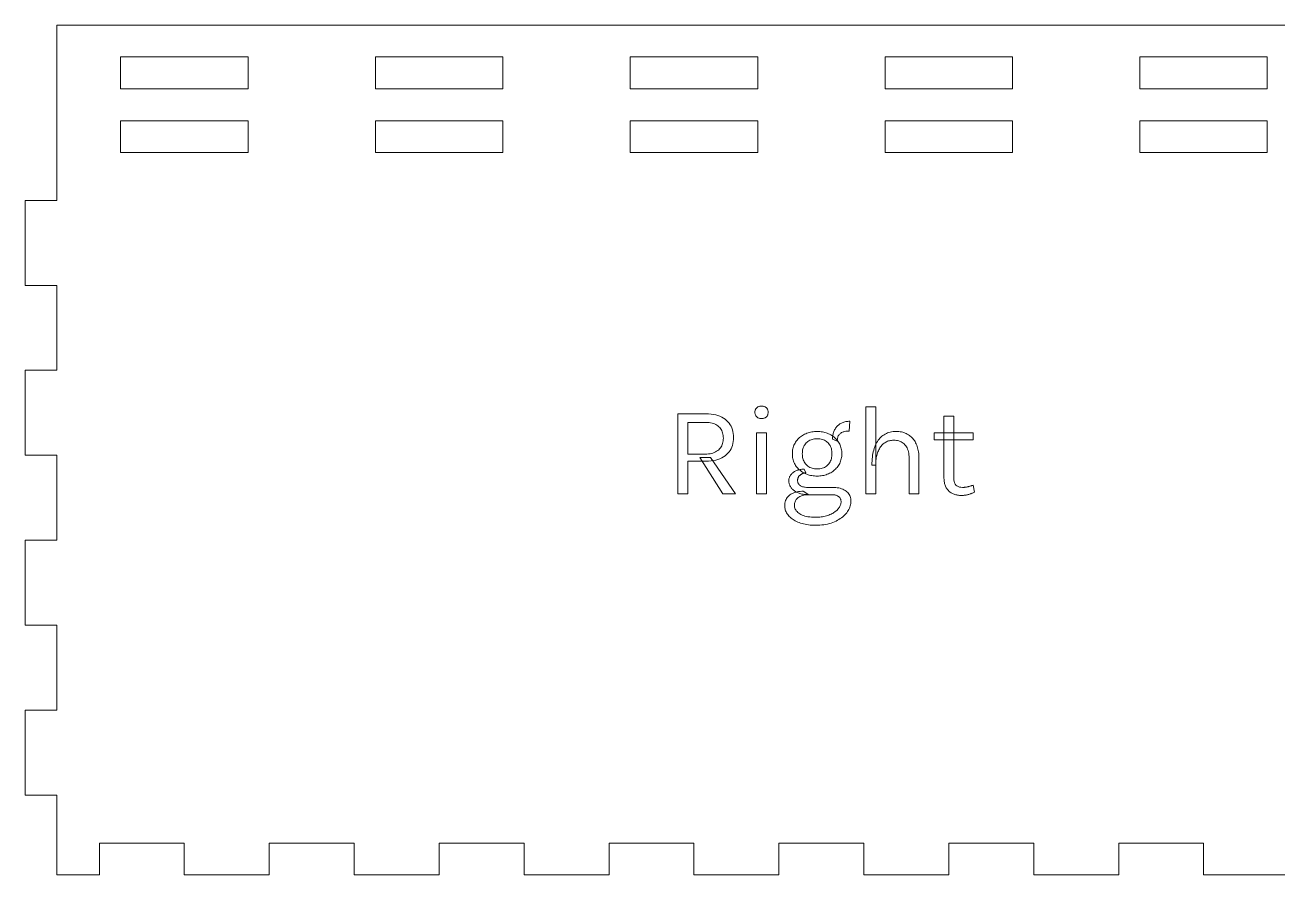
# Model space of a CAD drawing. Extents: x 0 to 393, y 0 to 389.
# Drawn here: x 0 to 118, y 261 to 341 of the extents above; entities that cross this region are included whole.
import ezdxf

# ---------------------------------------------------------------- set-up
doc = ezdxf.new("R2010")
doc.units = 0
doc.layers.get('0').update_dxf_attribs({"lineweight": 0})

msp = doc.modelspace()

# ---------------------------------------------------------------- linework, layer by layer
for p, q in [((147, 341), (3, 341)), ((3, 341), (3, 329)), ((9, 335), (9, 338)), ((9, 338), (21, 338)), ((21, 338), (21, 335)), ((33, 335), (33, 338)), ((33, 338), (45, 338)), ((45, 338), (45, 335)), ((57, 335), (57, 338)), ((57, 338), (69, 338)), ((69, 338), (69, 335)), ((81, 335), (81, 338)), ((81, 338), (93, 338)), ((93, 338), (93, 335)), ((105, 335), (105, 338)), ((105, 338), (117, 338)), ((117, 338), (117, 335)), ((21, 335), (9, 335)), ((45, 335), (33, 335)), ((69, 335), (57, 335)), ((93, 335), (81, 335)), ((117, 335), (105, 335)), ((9, 329), (9, 332)), ((9, 332), (21, 332)), ((21, 332), (21, 329)), ((33, 329), (33, 332)), ((33, 332), (45, 332)), ((45, 332), (45, 329)), ((57, 329), (57, 332)), ((57, 332), (69, 332)), ((69, 332), (69, 329)), ((81, 329), (81, 332)), ((81, 332), (93, 332)), ((93, 332), (93, 329)), ((105, 329), (105, 332)), ((105, 332), (117, 332)), ((117, 332), (117, 329)), ((3, 329), (3, 324.5)), ((21, 329), (9, 329)), ((45, 329), (33, 329)), ((69, 329), (57, 329)), ((93, 329), (81, 329)), ((117, 329), (105, 329)), ((3, 324.5), (0, 324.5)), ((0, 324.5), (0, 316.5)), ((0, 316.5), (3, 316.5)), ((3, 316.5), (3, 308.5)), ((3, 308.5), (0, 308.5)), ((0, 308.5), (0, 300.5)), ((68.739, 304.558), (68.741, 304.61)), ((68.741, 304.505), (68.739, 304.558)), ((68.739, 304.558), (68.739, 304.558)), ((68.741, 304.61), (68.746, 304.659)), ((68.746, 304.454), (68.741, 304.505)), ((68.746, 304.659), (68.754, 304.707)), ((68.754, 304.405), (68.746, 304.454)), ((68.754, 304.707), (68.766, 304.752)), ((68.766, 304.752), (68.781, 304.795)), ((68.781, 304.795), (68.799, 304.836)), ((68.799, 304.836), (68.821, 304.875)), ((68.821, 304.875), (68.847, 304.911)), ((68.847, 304.911), (68.875, 304.946)), ((68.875, 304.946), (68.907, 304.978)), ((68.907, 304.978), (68.942, 305.008)), ((68.942, 305.008), (68.979, 305.034)), ((68.979, 305.034), (69.019, 305.058)), ((69.019, 305.058), (69.061, 305.078)), ((69.061, 305.078), (69.105, 305.095)), ((69.105, 305.095), (69.152, 305.109)), ((69.152, 305.109), (69.201, 305.12)), ((69.201, 305.12), (69.253, 305.128)), ((69.253, 305.128), (69.307, 305.132)), ((69.307, 305.132), (69.363, 305.134)), ((69.363, 305.134), (69.363, 305.134)), ((69.363, 305.134), (69.419, 305.132)), ((69.419, 305.132), (69.473, 305.128)), ((69.473, 305.128), (69.525, 305.12)), ((69.525, 305.12), (69.574, 305.109)), ((69.574, 305.109), (69.621, 305.095)), ((69.621, 305.095), (69.665, 305.078)), ((69.665, 305.078), (69.707, 305.058)), ((69.707, 305.058), (69.747, 305.034)), ((69.747, 305.034), (69.784, 305.008)), ((69.784, 305.008), (69.819, 304.978)), ((69.819, 304.978), (69.851, 304.946)), ((69.851, 304.946), (69.879, 304.911)), ((69.879, 304.911), (69.905, 304.875)), ((69.905, 304.875), (69.927, 304.836)), ((69.927, 304.836), (69.945, 304.795)), ((69.945, 304.795), (69.96, 304.752)), ((69.96, 304.752), (69.972, 304.707)), ((69.972, 304.707), (69.98, 304.659)), ((69.98, 304.454), (69.972, 304.405)), ((69.98, 304.659), (69.985, 304.61)), ((69.985, 304.505), (69.98, 304.454)), ((69.985, 304.61), (69.987, 304.558)), ((69.987, 304.558), (69.985, 304.505)), ((69.987, 304.558), (69.987, 304.558)), ((79.185, 296.866), (79.185, 305.05)), ((79.185, 305.05), (80.121, 305.05)), ((80.121, 305.05), (80.121, 296.866)), ((61.485, 296.866), (61.485, 304.402)), ((61.485, 304.402), (64.113, 304.402)), ((62.421, 303.598), (62.421, 300.61)), ((64.113, 303.598), (62.421, 303.598)), ((62.421, 303.598), (62.421, 303.598)), ((64.113, 304.402), (64.365, 304.396)), ((64.271, 303.594), (64.113, 303.598)), ((64.113, 303.598), (64.113, 303.598)), ((64.422, 303.582), (64.271, 303.594)), ((64.365, 304.396), (64.604, 304.377)), ((64.564, 303.562), (64.422, 303.582)), ((64.699, 303.534), (64.564, 303.562)), ((64.604, 304.377), (64.831, 304.347)), ((64.826, 303.498), (64.699, 303.534)), ((64.946, 303.453), (64.826, 303.498)), ((64.831, 304.347), (65.045, 304.304)), ((65.057, 303.401), (64.946, 303.453)), ((65.045, 304.304), (65.246, 304.248)), ((65.161, 303.341), (65.057, 303.401)), ((65.258, 303.272), (65.161, 303.341)), ((65.246, 304.248), (65.435, 304.181)), ((65.346, 303.196), (65.258, 303.272)), ((65.435, 304.181), (65.612, 304.101)), ((65.612, 304.101), (65.776, 304.008)), ((65.776, 304.008), (65.927, 303.904)), ((65.927, 303.904), (66.066, 303.787)), ((66.066, 303.787), (66.192, 303.66)), ((66.192, 303.66), (66.305, 303.526)), ((66.305, 303.526), (66.404, 303.383)), ((66.404, 303.383), (66.49, 303.233)), ((68.766, 304.359), (68.754, 304.405)), ((68.781, 304.314), (68.766, 304.359)), ((68.799, 304.272), (68.781, 304.314)), ((68.821, 304.231), (68.799, 304.272)), ((68.847, 304.193), (68.821, 304.231)), ((68.875, 304.157), (68.847, 304.193)), ((68.907, 304.123), (68.875, 304.157)), ((68.942, 304.092), (68.907, 304.123)), ((68.979, 304.064), (68.942, 304.092)), ((69.019, 304.039), (68.979, 304.064)), ((69.061, 304.017), (69.019, 304.039)), ((69.105, 303.999), (69.061, 304.017)), ((69.152, 303.984), (69.105, 303.999)), ((69.201, 303.973), (69.152, 303.984)), ((69.253, 303.965), (69.201, 303.973)), ((69.307, 303.96), (69.253, 303.965)), ((69.363, 303.958), (69.307, 303.96)), ((69.419, 303.96), (69.363, 303.958)), ((69.363, 303.958), (69.363, 303.958)), ((69.363, 303.958), (69.363, 303.958)), ((69.473, 303.965), (69.419, 303.96)), ((69.525, 303.973), (69.473, 303.965)), ((69.574, 303.984), (69.525, 303.973)), ((69.621, 303.999), (69.574, 303.984)), ((69.665, 304.017), (69.621, 303.999)), ((69.707, 304.039), (69.665, 304.017)), ((69.747, 304.064), (69.707, 304.039)), ((69.784, 304.092), (69.747, 304.064)), ((69.819, 304.123), (69.784, 304.092)), ((69.851, 304.157), (69.819, 304.123)), ((69.879, 304.193), (69.851, 304.157)), ((69.905, 304.231), (69.879, 304.193)), ((69.927, 304.272), (69.905, 304.231)), ((69.945, 304.314), (69.927, 304.272)), ((69.96, 304.359), (69.945, 304.314)), ((69.972, 304.405), (69.96, 304.359)), ((76.485, 303.238), (76.543, 303.296)), ((76.543, 303.296), (76.605, 303.35)), ((76.605, 303.35), (76.669, 303.401)), ((76.669, 303.401), (76.737, 303.449)), ((76.737, 303.449), (76.809, 303.493)), ((76.809, 303.493), (76.884, 303.533)), ((76.884, 303.533), (76.961, 303.57)), ((76.961, 303.57), (77.041, 303.602)), ((77.041, 303.602), (77.124, 303.629)), ((77.124, 303.629), (77.21, 303.653)), ((77.21, 303.653), (77.298, 303.672)), ((77.298, 303.672), (77.389, 303.687)), ((77.389, 303.687), (77.483, 303.697)), ((77.483, 303.697), (77.58, 303.704)), ((77.58, 303.704), (77.679, 303.706)), ((77.679, 303.706), (77.607, 302.782)), ((77.679, 303.706), (77.679, 303.706)), ((86.547, 298.342), (86.547, 304.198)), ((86.547, 304.198), (87.471, 304.198)), ((87.471, 304.198), (87.471, 298.366)), ((65.426, 303.113), (65.346, 303.196)), ((65.498, 303.024), (65.426, 303.113)), ((65.562, 302.929), (65.498, 303.024)), ((65.617, 302.829), (65.562, 302.929)), ((65.663, 302.724), (65.617, 302.829)), ((65.701, 302.612), (65.663, 302.724)), ((65.731, 302.495), (65.701, 302.612)), ((65.752, 302.372), (65.731, 302.495)), ((65.765, 302.244), (65.752, 302.372)), ((65.769, 302.11), (65.765, 302.244)), ((65.765, 301.979), (65.769, 302.11)), ((65.769, 302.11), (65.769, 302.11)), ((66.49, 303.233), (66.563, 303.075)), ((66.563, 303.075), (66.623, 302.91)), ((66.623, 302.91), (66.669, 302.736)), ((66.669, 302.736), (66.702, 302.555)), ((66.702, 302.555), (66.722, 302.367)), ((66.722, 302.367), (66.729, 302.17)), ((66.729, 302.17), (66.722, 301.976)), ((66.729, 302.17), (66.729, 302.17)), ((68.895, 296.866), (68.895, 302.614)), ((68.895, 302.614), (69.831, 302.614)), ((69.831, 302.614), (69.831, 296.866)), ((72.781, 302.015), (72.859, 302.095)), ((72.859, 302.095), (72.941, 302.171)), ((72.941, 302.171), (73.027, 302.242)), ((73.027, 302.242), (73.117, 302.309)), ((73.117, 302.309), (73.212, 302.372)), ((73.212, 302.372), (73.312, 302.431)), ((73.312, 302.431), (73.416, 302.485)), ((73.416, 302.485), (73.523, 302.535)), ((73.523, 302.535), (73.634, 302.579)), ((73.634, 302.579), (73.746, 302.618)), ((73.746, 302.618), (73.861, 302.652)), ((73.861, 302.652), (73.979, 302.681)), ((73.979, 302.681), (74.1, 302.704)), ((74.1, 302.704), (74.223, 302.723)), ((74.223, 302.723), (74.348, 302.736)), ((74.348, 302.736), (74.476, 302.743)), ((74.476, 302.743), (74.607, 302.746)), ((74.607, 302.746), (74.607, 302.746)), ((74.607, 302.746), (74.734, 302.743)), ((74.734, 302.743), (74.859, 302.736)), ((74.859, 302.736), (74.982, 302.723)), ((74.982, 302.723), (75.102, 302.704)), ((75.102, 302.704), (75.22, 302.681)), ((75.22, 302.681), (75.335, 302.652)), ((75.335, 302.652), (75.448, 302.618)), ((75.448, 302.618), (75.559, 302.579)), ((75.559, 302.579), (75.668, 302.535)), ((75.668, 302.535), (75.774, 302.485)), ((75.774, 302.485), (75.877, 302.431)), ((75.877, 302.431), (75.975, 302.372)), ((75.975, 302.372), (76.07, 302.309)), ((76.047, 302.014), (76.049, 302.114)), ((76.049, 302.114), (76.055, 302.211)), ((76.055, 302.211), (76.065, 302.305)), ((76.065, 302.305), (76.079, 302.398)), ((76.07, 302.309), (76.16, 302.242)), ((76.079, 302.398), (76.097, 302.487)), ((76.097, 302.487), (76.118, 302.575)), ((76.118, 302.575), (76.144, 302.659)), ((76.144, 302.659), (76.174, 302.742)), ((76.16, 302.242), (76.246, 302.171)), ((76.174, 302.742), (76.207, 302.822)), ((76.207, 302.822), (76.245, 302.899)), ((76.245, 302.899), (76.286, 302.974)), ((76.246, 302.171), (76.327, 302.095)), ((76.286, 302.974), (76.331, 303.045)), ((76.327, 302.095), (76.405, 302.015)), ((76.331, 303.045), (76.379, 303.112)), ((76.379, 303.112), (76.43, 303.177)), ((76.43, 303.177), (76.485, 303.238)), ((76.517, 302.103), (76.503, 302.018)), ((76.537, 302.182), (76.517, 302.103)), ((76.563, 302.256), (76.537, 302.182)), ((76.595, 302.325), (76.563, 302.256)), ((76.632, 302.389), (76.595, 302.325)), ((76.675, 302.448), (76.632, 302.389)), ((76.724, 302.502), (76.675, 302.448)), ((76.779, 302.551), (76.724, 302.502)), ((76.839, 302.595), (76.779, 302.551)), ((76.904, 302.634), (76.839, 302.595)), ((76.974, 302.669), (76.904, 302.634)), ((77.05, 302.699), (76.974, 302.669)), ((77.13, 302.724), (77.05, 302.699)), ((77.215, 302.745), (77.13, 302.724)), ((77.306, 302.761), (77.215, 302.745)), ((77.401, 302.773), (77.306, 302.761)), ((77.502, 302.78), (77.401, 302.773)), ((77.607, 302.782), (77.502, 302.78)), ((80.429, 302.018), (80.514, 302.116)), ((80.514, 302.116), (80.603, 302.208)), ((80.603, 302.208), (80.697, 302.293)), ((80.697, 302.293), (80.796, 302.371)), ((80.796, 302.371), (80.9, 302.442)), ((80.9, 302.442), (81.008, 302.506)), ((81.008, 302.506), (81.12, 302.562)), ((81.12, 302.562), (81.237, 302.611)), ((81.237, 302.611), (81.358, 302.652)), ((81.358, 302.652), (81.483, 302.686)), ((81.483, 302.686), (81.613, 302.712)), ((81.613, 302.712), (81.747, 302.731)), ((81.747, 302.731), (81.886, 302.742)), ((81.886, 302.742), (82.029, 302.746)), ((82.029, 302.746), (82.029, 302.746)), ((82.029, 302.746), (82.163, 302.743)), ((82.163, 302.743), (82.292, 302.734)), ((82.292, 302.734), (82.418, 302.719)), ((82.418, 302.719), (82.54, 302.698)), ((82.54, 302.698), (82.658, 302.67)), ((82.658, 302.67), (82.772, 302.637)), ((82.772, 302.637), (82.883, 302.598)), ((82.883, 302.598), (82.989, 302.552)), ((82.989, 302.552), (83.091, 302.501)), ((83.091, 302.501), (83.19, 302.443)), ((83.19, 302.443), (83.284, 302.38)), ((83.284, 302.38), (83.374, 302.311)), ((83.374, 302.311), (83.46, 302.238)), ((83.46, 302.238), (83.54, 302.159)), ((83.54, 302.159), (83.617, 302.075)), ((85.623, 301.954), (85.623, 302.602)), ((85.623, 302.602), (89.283, 302.602)), ((89.283, 302.602), (89.283, 301.954)), ((65.135, 300.877), (65.236, 300.948)), ((65.236, 300.948), (65.328, 301.027)), ((65.328, 301.027), (65.412, 301.113)), ((65.412, 301.113), (65.487, 301.204)), ((65.487, 301.204), (65.553, 301.3)), ((65.553, 301.3), (65.61, 301.4)), ((65.61, 301.4), (65.659, 301.506)), ((65.659, 301.506), (65.698, 301.617)), ((65.698, 301.617), (65.729, 301.733)), ((65.729, 301.733), (65.751, 301.854)), ((65.751, 301.854), (65.765, 301.979)), ((66.404, 300.968), (66.305, 300.826)), ((66.49, 301.117), (66.404, 300.968)), ((66.563, 301.274), (66.49, 301.117)), ((66.623, 301.438), (66.563, 301.274)), ((66.669, 301.61), (66.623, 301.438)), ((66.702, 301.789), (66.669, 301.61)), ((66.722, 301.976), (66.702, 301.789)), ((72.279, 300.892), (72.295, 301.01)), ((72.295, 301.01), (72.316, 301.125)), ((72.316, 301.125), (72.344, 301.237)), ((72.344, 301.237), (72.378, 301.346)), ((72.378, 301.346), (72.418, 301.452)), ((72.418, 301.452), (72.465, 301.554)), ((72.465, 301.554), (72.517, 301.654)), ((72.517, 301.654), (72.576, 301.75)), ((72.576, 301.75), (72.64, 301.843)), ((72.64, 301.843), (72.708, 301.931)), ((72.708, 301.931), (72.781, 302.015)), ((73.237, 301.003), (73.218, 300.889)), ((73.263, 301.112), (73.237, 301.003)), ((73.297, 301.217), (73.263, 301.112)), ((73.338, 301.317), (73.297, 301.217)), ((73.387, 301.412), (73.338, 301.317)), ((73.443, 301.502), (73.387, 301.412)), ((73.507, 301.588), (73.443, 301.502)), ((73.578, 301.669), (73.507, 301.588)), ((73.656, 301.744), (73.578, 301.669)), ((73.739, 301.81), (73.656, 301.744)), ((73.828, 301.869), (73.739, 301.81)), ((73.923, 301.921), (73.828, 301.869)), ((74.023, 301.964), (73.923, 301.921)), ((74.128, 301.999), (74.023, 301.964)), ((74.24, 302.027), (74.128, 301.999)), ((74.357, 302.046), (74.24, 302.027)), ((74.479, 302.058), (74.357, 302.046)), ((74.607, 302.062), (74.479, 302.058)), ((74.736, 302.058), (74.607, 302.062)), ((74.607, 302.062), (74.607, 302.062)), ((74.859, 302.046), (74.736, 302.058)), ((74.977, 302.027), (74.859, 302.046)), ((75.088, 301.999), (74.977, 302.027)), ((75.194, 301.964), (75.088, 301.999)), ((75.293, 301.921), (75.194, 301.964)), ((75.387, 301.869), (75.293, 301.921)), ((75.475, 301.81), (75.387, 301.869)), ((75.557, 301.744), (75.475, 301.81)), ((75.633, 301.669), (75.557, 301.744)), ((75.703, 301.588), (75.633, 301.669)), ((75.765, 301.502), (75.703, 301.588)), ((75.82, 301.412), (75.765, 301.502)), ((75.867, 301.317), (75.82, 301.412)), ((75.907, 301.217), (75.867, 301.317)), ((75.94, 301.112), (75.907, 301.217)), ((75.966, 301.003), (75.94, 301.112)), ((75.984, 300.889), (75.966, 301.003)), ((76.491, 301.834), (76.047, 302.014)), ((76.405, 302.015), (76.478, 301.931)), ((76.478, 301.931), (76.546, 301.843)), ((76.494, 301.929), (76.491, 301.834)), ((76.491, 301.834), (76.491, 301.834)), ((76.491, 301.834), (76.491, 301.834)), ((76.503, 302.018), (76.494, 301.929)), ((76.546, 301.843), (76.611, 301.75)), ((76.611, 301.75), (76.67, 301.654)), ((76.67, 301.654), (76.723, 301.554)), ((76.723, 301.554), (76.77, 301.452)), ((76.77, 301.452), (76.811, 301.346)), ((76.811, 301.346), (76.845, 301.237)), ((76.845, 301.237), (76.873, 301.125)), ((76.873, 301.125), (76.895, 301.01)), ((76.895, 301.01), (76.911, 300.892)), ((79.89, 300.837), (79.93, 300.993)), ((79.93, 300.993), (79.975, 301.143)), ((79.975, 301.143), (80.025, 301.288)), ((80.025, 301.288), (80.08, 301.426)), ((80.08, 301.426), (80.14, 301.558)), ((80.14, 301.558), (80.205, 301.683)), ((80.205, 301.683), (80.275, 301.801)), ((80.275, 301.801), (80.35, 301.913)), ((80.368, 300.932), (80.325, 300.829)), ((80.35, 301.913), (80.429, 302.018)), ((80.414, 301.029), (80.368, 300.932)), ((80.463, 301.122), (80.414, 301.029)), ((80.516, 301.21), (80.463, 301.122)), ((80.573, 301.293), (80.516, 301.21)), ((80.632, 301.372), (80.573, 301.293)), ((80.696, 301.445), (80.632, 301.372)), ((80.763, 301.513), (80.696, 301.445)), ((80.833, 301.577), (80.763, 301.513)), ((80.907, 301.636), (80.833, 301.577)), ((80.984, 301.69), (80.907, 301.636)), ((81.064, 301.738), (80.984, 301.69)), ((81.146, 301.78), (81.064, 301.738)), ((81.231, 301.816), (81.146, 301.78)), ((81.32, 301.848), (81.231, 301.816)), ((81.41, 301.873), (81.32, 301.848)), ((81.504, 301.893), (81.41, 301.873)), ((81.6, 301.907), (81.504, 301.893)), ((81.699, 301.915), (81.6, 301.907)), ((81.801, 301.918), (81.699, 301.915)), ((81.934, 301.914), (81.801, 301.918)), ((81.801, 301.918), (81.801, 301.918)), ((82.061, 301.901), (81.934, 301.914)), ((82.182, 301.879), (82.061, 301.901)), ((82.298, 301.849), (82.182, 301.879)), ((82.408, 301.811), (82.298, 301.849)), ((82.512, 301.764), (82.408, 301.811)), ((82.611, 301.708), (82.512, 301.764)), ((82.703, 301.643), (82.611, 301.708)), ((82.791, 301.571), (82.703, 301.643)), ((82.872, 301.489), (82.791, 301.571)), ((82.947, 301.399), (82.872, 301.489)), ((83.013, 301.302), (82.947, 301.399)), ((83.072, 301.196), (83.013, 301.302)), ((83.124, 301.083), (83.072, 301.196)), ((83.167, 300.962), (83.124, 301.083)), ((83.202, 300.833), (83.167, 300.962)), ((83.617, 302.075), (83.689, 301.985)), ((83.689, 301.985), (83.756, 301.891)), ((83.756, 301.891), (83.819, 301.791)), ((83.819, 301.791), (83.877, 301.686)), ((83.877, 301.686), (83.931, 301.576)), ((83.931, 301.576), (83.98, 301.461)), ((83.98, 301.461), (84.024, 301.342)), ((84.024, 301.342), (84.063, 301.219)), ((84.063, 301.219), (84.096, 301.091)), ((84.096, 301.091), (84.124, 300.959)), ((84.124, 300.959), (84.148, 300.824)), ((89.283, 301.954), (85.623, 301.954)), ((89.283, 301.954), (89.283, 301.954)), ((0, 300.5), (3, 300.5)), ((3, 300.5), (3, 292.5)), ((62.421, 300.61), (64.041, 300.61)), ((64.113, 299.95), (62.421, 299.95)), ((62.421, 299.95), (62.421, 296.866)), ((65.709, 296.866), (63.549, 300.286)), ((63.549, 300.286), (64.569, 300.286)), ((64.041, 300.61), (64.206, 300.614)), ((64.365, 299.956), (64.113, 299.95)), ((64.113, 299.95), (64.113, 299.95)), ((64.206, 300.614), (64.363, 300.627)), ((64.363, 300.627), (64.512, 300.648)), ((64.604, 299.975), (64.365, 299.956)), ((64.512, 300.648), (64.653, 300.677)), ((64.569, 300.286), (66.921, 296.866)), ((64.831, 300.005), (64.604, 299.975)), ((64.653, 300.677), (64.786, 300.714)), ((64.786, 300.714), (64.91, 300.76)), ((65.045, 300.048), (64.831, 300.005)), ((64.91, 300.76), (65.027, 300.814)), ((65.027, 300.814), (65.135, 300.877)), ((65.246, 300.104), (65.045, 300.048)), ((65.435, 300.171), (65.246, 300.104)), ((65.612, 300.251), (65.435, 300.171)), ((65.776, 300.344), (65.612, 300.251)), ((65.927, 300.448), (65.776, 300.344)), ((66.066, 300.565), (65.927, 300.448)), ((66.192, 300.692), (66.066, 300.565)), ((66.305, 300.826), (66.192, 300.692)), ((72.267, 300.646), (72.27, 300.77)), ((72.27, 300.523), (72.267, 300.646)), ((72.267, 300.646), (72.267, 300.646)), ((72.27, 300.77), (72.279, 300.892)), ((72.279, 300.402), (72.27, 300.523)), ((72.295, 300.285), (72.279, 300.402)), ((72.316, 300.171), (72.295, 300.285)), ((72.344, 300.06), (72.316, 300.171)), ((72.378, 299.951), (72.344, 300.06)), ((72.418, 299.846), (72.378, 299.951)), ((72.465, 299.744), (72.418, 299.846)), ((72.517, 299.644), (72.465, 299.744)), ((73.207, 300.77), (73.203, 300.646)), ((73.203, 300.646), (73.203, 300.646)), ((73.203, 300.646), (73.207, 300.526)), ((73.218, 300.889), (73.207, 300.77)), ((73.207, 300.526), (73.218, 300.409)), ((73.218, 300.409), (73.237, 300.297)), ((73.237, 300.297), (73.263, 300.189)), ((73.263, 300.189), (73.297, 300.085)), ((73.297, 300.085), (73.338, 299.985)), ((73.338, 299.985), (73.387, 299.889)), ((73.387, 299.889), (73.443, 299.797)), ((73.443, 299.797), (73.507, 299.71)), ((75.703, 299.71), (75.765, 299.797)), ((75.765, 299.797), (75.82, 299.889)), ((75.82, 299.889), (75.867, 299.985)), ((75.867, 299.985), (75.907, 300.085)), ((75.907, 300.085), (75.94, 300.189)), ((75.94, 300.189), (75.966, 300.297)), ((75.966, 300.297), (75.984, 300.409)), ((75.995, 300.77), (75.984, 300.889)), ((75.984, 300.409), (75.995, 300.526)), ((75.999, 300.646), (75.995, 300.77)), ((75.995, 300.526), (75.999, 300.646)), ((75.999, 300.646), (75.999, 300.646)), ((76.723, 299.744), (76.67, 299.644)), ((76.77, 299.846), (76.723, 299.744)), ((76.811, 299.951), (76.77, 299.846)), ((76.845, 300.06), (76.811, 299.951)), ((76.873, 300.171), (76.845, 300.06)), ((76.895, 300.285), (76.873, 300.171)), ((76.911, 300.402), (76.895, 300.285)), ((76.911, 300.892), (76.92, 300.77)), ((76.92, 300.523), (76.911, 300.402)), ((76.92, 300.77), (76.923, 300.646)), ((76.923, 300.646), (76.92, 300.523)), ((76.923, 300.646), (76.923, 300.646)), ((79.761, 299.578), (79.764, 299.775)), ((79.764, 299.775), (79.772, 299.967)), ((79.772, 299.967), (79.785, 300.153)), ((79.785, 300.153), (79.803, 300.333)), ((79.803, 300.333), (79.827, 300.507)), ((79.827, 300.507), (79.856, 300.675)), ((79.856, 300.675), (79.89, 300.837)), ((80.123, 299.721), (80.121, 299.578)), ((80.129, 299.86), (80.123, 299.721)), ((80.139, 299.996), (80.129, 299.86)), ((80.154, 300.127), (80.139, 299.996)), ((80.172, 300.254), (80.154, 300.127)), ((80.194, 300.377), (80.172, 300.254)), ((80.221, 300.496), (80.194, 300.377)), ((80.252, 300.611), (80.221, 300.496)), ((80.286, 300.722), (80.252, 300.611)), ((80.325, 300.829), (80.286, 300.722)), ((83.23, 300.696), (83.202, 300.833)), ((83.249, 300.551), (83.23, 300.696)), ((83.261, 300.398), (83.249, 300.551)), ((83.265, 300.238), (83.261, 300.398)), ((83.265, 296.866), (83.265, 300.238)), ((84.148, 300.824), (84.166, 300.683)), ((84.166, 300.683), (84.179, 300.539)), ((84.179, 300.539), (84.186, 300.391)), ((84.186, 300.391), (84.189, 300.238)), ((84.189, 300.238), (84.189, 300.238)), ((84.189, 300.238), (84.189, 296.866)), ((72.031, 298.517), (72.062, 298.573)), ((72.062, 298.573), (72.096, 298.627)), ((72.096, 298.627), (72.135, 298.678)), ((72.135, 298.678), (72.177, 298.727)), ((72.177, 298.727), (72.222, 298.774)), ((72.222, 298.774), (72.268, 298.818)), ((72.268, 298.818), (72.318, 298.86)), ((72.318, 298.86), (72.37, 298.9)), ((72.37, 298.9), (72.424, 298.937)), ((72.424, 298.937), (72.481, 298.972)), ((72.481, 298.972), (72.54, 299.004)), ((72.576, 299.548), (72.517, 299.644)), ((72.54, 299.004), (72.602, 299.034)), ((72.64, 299.455), (72.576, 299.548)), ((72.602, 299.034), (72.666, 299.062)), ((72.708, 299.367), (72.64, 299.455)), ((72.666, 299.062), (72.732, 299.087)), ((72.781, 299.283), (72.708, 299.367)), ((72.732, 299.087), (72.799, 299.11)), ((72.859, 299.202), (72.781, 299.283)), ((72.799, 299.11), (72.867, 299.129)), ((72.941, 299.127), (72.859, 299.202)), ((72.867, 299.129), (72.936, 299.146)), ((72.907, 298.556), (72.882, 298.525)), ((72.934, 298.585), (72.907, 298.556)), ((72.961, 298.613), (72.934, 298.585)), ((72.936, 299.146), (73.006, 299.161)), ((73.027, 299.055), (72.941, 299.127)), ((72.99, 298.64), (72.961, 298.613)), ((73.02, 298.664), (72.99, 298.64)), ((73.006, 299.161), (73.077, 299.173)), ((73.051, 298.688), (73.02, 298.664)), ((73.117, 298.987), (73.027, 299.055)), ((73.084, 298.709), (73.051, 298.688)), ((73.077, 299.173), (73.149, 299.182)), ((73.117, 298.729), (73.084, 298.709)), ((73.212, 298.924), (73.117, 298.987)), ((73.152, 298.748), (73.117, 298.729)), ((73.149, 299.182), (73.222, 299.189)), ((73.188, 298.765), (73.152, 298.748)), ((73.225, 298.78), (73.188, 298.765)), ((73.312, 298.865), (73.212, 298.924)), ((73.222, 299.189), (73.296, 299.193)), ((73.261, 298.794), (73.225, 298.78)), ((73.298, 298.806), (73.261, 298.794)), ((73.296, 299.193), (73.371, 299.194)), ((73.334, 298.817), (73.298, 298.806)), ((73.416, 298.81), (73.312, 298.865)), ((73.37, 298.826), (73.334, 298.817)), ((73.407, 298.833), (73.37, 298.826)), ((73.371, 299.194), (73.371, 299.194)), ((73.371, 299.194), (73.551, 298.846)), ((73.443, 298.839), (73.407, 298.833)), ((73.523, 298.76), (73.416, 298.81)), ((73.479, 298.843), (73.443, 298.839)), ((73.515, 298.845), (73.479, 298.843)), ((73.507, 299.71), (73.578, 299.626)), ((73.551, 298.846), (73.515, 298.845)), ((73.634, 298.715), (73.523, 298.76)), ((73.578, 299.626), (73.656, 299.548)), ((73.746, 298.675), (73.634, 298.715)), ((73.656, 299.548), (73.739, 299.479)), ((73.739, 299.479), (73.828, 299.418)), ((73.861, 298.641), (73.746, 298.675)), ((73.828, 299.418), (73.923, 299.365)), ((73.979, 298.612), (73.861, 298.641)), ((73.923, 299.365), (74.023, 299.32)), ((74.1, 298.588), (73.979, 298.612)), ((74.023, 299.32), (74.128, 299.283)), ((74.223, 298.57), (74.1, 298.588)), ((74.128, 299.283), (74.24, 299.255)), ((74.348, 298.557), (74.223, 298.57)), ((74.24, 299.255), (74.357, 299.234)), ((74.476, 298.549), (74.348, 298.557)), ((74.357, 299.234), (74.479, 299.222)), ((74.607, 298.546), (74.476, 298.549)), ((74.479, 299.222), (74.607, 299.218)), ((74.607, 299.218), (74.736, 299.222)), ((74.607, 299.218), (74.607, 299.218)), ((74.607, 299.218), (74.607, 299.218)), ((74.734, 298.549), (74.607, 298.546)), ((74.607, 298.546), (74.607, 298.546)), ((74.607, 298.546), (74.607, 298.546)), ((74.859, 298.557), (74.734, 298.549)), ((74.736, 299.222), (74.859, 299.234)), ((74.859, 299.234), (74.977, 299.255)), ((74.982, 298.57), (74.859, 298.557)), ((74.977, 299.255), (75.088, 299.283)), ((75.102, 298.588), (74.982, 298.57)), ((75.088, 299.283), (75.194, 299.32)), ((75.22, 298.612), (75.102, 298.588)), ((75.194, 299.32), (75.293, 299.365)), ((75.335, 298.641), (75.22, 298.612)), ((75.293, 299.365), (75.387, 299.418)), ((75.448, 298.675), (75.335, 298.641)), ((75.387, 299.418), (75.475, 299.479)), ((75.559, 298.715), (75.448, 298.675)), ((75.475, 299.479), (75.557, 299.548)), ((75.557, 299.548), (75.633, 299.626)), ((75.668, 298.76), (75.559, 298.715)), ((75.633, 299.626), (75.703, 299.71)), ((75.774, 298.81), (75.668, 298.76)), ((75.877, 298.865), (75.774, 298.81)), ((75.975, 298.924), (75.877, 298.865)), ((76.07, 298.987), (75.975, 298.924)), ((76.16, 299.055), (76.07, 298.987)), ((76.246, 299.127), (76.16, 299.055)), ((76.327, 299.202), (76.246, 299.127)), ((76.405, 299.283), (76.327, 299.202)), ((76.478, 299.367), (76.405, 299.283)), ((76.546, 299.455), (76.478, 299.367)), ((76.611, 299.548), (76.546, 299.455)), ((76.67, 299.644), (76.611, 299.548)), ((80.121, 299.578), (79.761, 299.578)), ((80.121, 299.578), (80.121, 299.578)), ((71.931, 298.066), (71.933, 298.137)), ((71.933, 297.998), (71.931, 298.066)), ((71.931, 298.066), (71.931, 298.066)), ((71.933, 298.137), (71.939, 298.206)), ((71.94, 297.931), (71.933, 297.998)), ((71.939, 298.206), (71.949, 298.272)), ((71.952, 297.866), (71.94, 297.931)), ((71.949, 298.272), (71.964, 298.337)), ((71.967, 297.801), (71.952, 297.866)), ((71.964, 298.337), (71.982, 298.399)), ((71.988, 297.738), (71.967, 297.801)), ((71.982, 298.399), (72.004, 298.459)), ((72.013, 297.675), (71.988, 297.738)), ((72.004, 298.459), (72.031, 298.517)), ((72.043, 297.614), (72.013, 297.675)), ((72.077, 297.553), (72.043, 297.614)), ((72.116, 297.494), (72.077, 297.553)), ((72.159, 297.436), (72.116, 297.494)), ((72.207, 297.38), (72.159, 297.436)), ((72.258, 297.325), (72.207, 297.38)), ((72.76, 298.173), (72.759, 298.126)), ((72.759, 298.126), (72.759, 298.126)), ((72.759, 298.126), (72.761, 298.072)), ((72.764, 298.219), (72.76, 298.173)), ((72.761, 298.072), (72.768, 298.019)), ((72.77, 298.263), (72.764, 298.219)), ((72.768, 298.019), (72.78, 297.969)), ((72.779, 298.305), (72.77, 298.263)), ((72.79, 298.346), (72.779, 298.305)), ((72.78, 297.969), (72.795, 297.92)), ((72.803, 298.385), (72.79, 298.346)), ((72.795, 297.92), (72.816, 297.873)), ((72.819, 298.422), (72.803, 298.385)), ((72.816, 297.873), (72.841, 297.827)), ((72.838, 298.458), (72.819, 298.422)), ((72.859, 298.492), (72.838, 298.458)), ((72.841, 297.827), (72.871, 297.784)), ((72.882, 298.525), (72.859, 298.492)), ((72.871, 297.784), (72.905, 297.742)), ((72.905, 297.742), (72.944, 297.702)), ((72.944, 297.702), (72.987, 297.664)), ((72.987, 297.664), (73.036, 297.629)), ((73.036, 297.629), (73.093, 297.597)), ((73.093, 297.597), (73.157, 297.569)), ((73.157, 297.569), (73.229, 297.545)), ((73.229, 297.545), (73.308, 297.524)), ((73.308, 297.524), (73.395, 297.508)), ((73.395, 297.508), (73.488, 297.495)), ((73.488, 297.495), (73.59, 297.485)), ((73.59, 297.485), (73.699, 297.48)), ((73.699, 297.48), (73.815, 297.478)), ((73.815, 297.478), (73.815, 297.478)), ((73.815, 297.478), (76.047, 297.478)), ((76.047, 297.478), (76.206, 297.475)), ((76.206, 297.475), (76.357, 297.464)), ((76.357, 297.464), (76.502, 297.447)), ((76.502, 297.447), (76.64, 297.423)), ((76.64, 297.423), (76.771, 297.392)), ((76.771, 297.392), (76.895, 297.355)), ((86.549, 298.236), (86.547, 298.342)), ((86.547, 298.342), (86.547, 298.342)), ((86.556, 298.133), (86.549, 298.236)), ((86.566, 298.034), (86.556, 298.133)), ((86.582, 297.939), (86.566, 298.034)), ((86.601, 297.847), (86.582, 297.939)), ((86.625, 297.759), (86.601, 297.847)), ((86.653, 297.674), (86.625, 297.759)), ((86.685, 297.593), (86.653, 297.674)), ((86.722, 297.516), (86.685, 297.593)), ((86.763, 297.442), (86.722, 297.516)), ((86.808, 297.372), (86.763, 297.442)), ((86.856, 297.305), (86.808, 297.372)), ((87.471, 298.366), (87.479, 298.197)), ((87.479, 298.197), (87.504, 298.046)), ((87.504, 298.046), (87.546, 297.913)), ((87.546, 297.913), (87.603, 297.798)), ((87.603, 297.798), (87.678, 297.7)), ((87.678, 297.7), (87.769, 297.62)), ((87.769, 297.62), (87.877, 297.558)), ((87.877, 297.558), (88.001, 297.514)), ((88.001, 297.514), (88.142, 297.487)), ((88.142, 297.487), (88.299, 297.478)), ((88.299, 297.478), (88.348, 297.479)), ((88.299, 297.478), (88.299, 297.478)), ((88.348, 297.479), (88.397, 297.48)), ((88.397, 297.48), (88.445, 297.483)), ((88.445, 297.483), (88.493, 297.487)), ((88.493, 297.487), (88.541, 297.491)), ((88.541, 297.491), (88.589, 297.497)), ((88.589, 297.497), (88.636, 297.504)), ((88.636, 297.504), (88.683, 297.513)), ((88.683, 297.513), (88.73, 297.522)), ((88.73, 297.522), (88.776, 297.532)), ((88.776, 297.532), (88.823, 297.543)), ((88.823, 297.543), (88.871, 297.556)), ((88.871, 297.556), (88.92, 297.569)), ((88.92, 297.569), (88.97, 297.584)), ((88.97, 297.584), (89.021, 297.599)), ((89.021, 297.599), (89.074, 297.616)), ((89.074, 297.616), (89.127, 297.634)), ((89.127, 297.634), (89.182, 297.653)), ((89.182, 297.653), (89.238, 297.673)), ((89.238, 297.673), (89.295, 297.694)), ((89.295, 297.694), (89.295, 297.694)), ((89.295, 297.694), (89.427, 297.022)), ((62.421, 296.866), (61.485, 296.866)), ((62.421, 296.866), (62.421, 296.866)), ((66.921, 296.866), (65.709, 296.866)), ((66.921, 296.866), (66.921, 296.866)), ((69.831, 296.866), (68.895, 296.866)), ((69.831, 296.866), (69.831, 296.866)), ((71.591, 296.121), (71.625, 296.232)), ((71.625, 296.232), (71.669, 296.337)), ((71.669, 296.337), (71.723, 296.436)), ((71.723, 296.436), (71.787, 296.528)), ((71.787, 296.528), (71.86, 296.614)), ((71.86, 296.614), (71.943, 296.694)), ((71.943, 296.694), (72.036, 296.767)), ((72.036, 296.767), (72.137, 296.834)), ((72.137, 296.834), (72.243, 296.893)), ((72.243, 296.893), (72.355, 296.946)), ((72.313, 297.273), (72.258, 297.325)), ((72.373, 297.223), (72.313, 297.273)), ((72.355, 296.946), (72.473, 296.992)), ((72.436, 297.176), (72.373, 297.223)), ((72.503, 297.13), (72.436, 297.176)), ((72.473, 296.992), (72.596, 297.03)), ((72.574, 297.087), (72.503, 297.13)), ((72.547, 296.204), (72.516, 296.129)), ((72.586, 296.276), (72.547, 296.204)), ((72.649, 297.046), (72.574, 297.087)), ((72.632, 296.344), (72.586, 296.276)), ((72.596, 297.03), (72.725, 297.062)), ((72.686, 296.408), (72.632, 296.344)), ((72.727, 297.008), (72.649, 297.046)), ((72.746, 296.468), (72.686, 296.408)), ((72.725, 297.062), (72.86, 297.086)), ((72.81, 296.971), (72.727, 297.008)), ((72.813, 296.524), (72.746, 296.468)), ((72.896, 296.937), (72.81, 296.971)), ((72.887, 296.575), (72.813, 296.524)), ((72.86, 297.086), (73.001, 297.104)), ((72.966, 296.621), (72.887, 296.575)), ((72.986, 296.907), (72.896, 296.937)), ((73.052, 296.662), (72.966, 296.621)), ((73.078, 296.881), (72.986, 296.907)), ((73.001, 297.104), (73.147, 297.114)), ((73.143, 296.697), (73.052, 296.662)), ((73.174, 296.858), (73.078, 296.881)), ((73.24, 296.726), (73.143, 296.697)), ((73.147, 297.114), (73.299, 297.118)), ((73.273, 296.838), (73.174, 296.858)), ((73.344, 296.751), (73.24, 296.726)), ((73.375, 296.822), (73.273, 296.838)), ((73.299, 297.118), (73.299, 297.118)), ((73.299, 297.118), (73.815, 296.794)), ((73.453, 296.77), (73.344, 296.751)), ((73.48, 296.81), (73.375, 296.822)), ((73.568, 296.783), (73.453, 296.77)), ((73.589, 296.801), (73.48, 296.81)), ((73.688, 296.791), (73.568, 296.783)), ((73.7, 296.796), (73.589, 296.801)), ((73.815, 296.794), (73.688, 296.791)), ((73.815, 296.794), (73.7, 296.796)), ((76.047, 296.794), (73.815, 296.794)), ((76.127, 296.792), (76.047, 296.794)), ((76.047, 296.794), (76.047, 296.794)), ((76.202, 296.786), (76.127, 296.792)), ((76.273, 296.776), (76.202, 296.786)), ((76.34, 296.763), (76.273, 296.776)), ((76.403, 296.745), (76.34, 296.763)), ((76.461, 296.724), (76.403, 296.745)), ((76.515, 296.698), (76.461, 296.724)), ((76.565, 296.669), (76.515, 296.698)), ((76.611, 296.636), (76.565, 296.669)), ((76.653, 296.599), (76.611, 296.636)), ((76.691, 296.559), (76.653, 296.599)), ((76.724, 296.518), (76.691, 296.559)), ((76.754, 296.475), (76.724, 296.518)), ((76.78, 296.431), (76.754, 296.475)), ((76.802, 296.385), (76.78, 296.431)), ((76.819, 296.338), (76.802, 296.385)), ((76.833, 296.289), (76.819, 296.338)), ((76.843, 296.239), (76.833, 296.289)), ((76.849, 296.187), (76.843, 296.239)), ((76.851, 296.134), (76.849, 296.187)), ((76.895, 297.355), (77.012, 297.31)), ((77.012, 297.31), (77.122, 297.259)), ((77.122, 297.259), (77.226, 297.201)), ((77.226, 297.201), (77.322, 297.136)), ((77.322, 297.136), (77.41, 297.065)), ((77.41, 297.065), (77.489, 296.988)), ((77.489, 296.988), (77.559, 296.906)), ((77.559, 296.906), (77.62, 296.819)), ((77.62, 296.819), (77.671, 296.726)), ((77.671, 296.726), (77.713, 296.628)), ((77.713, 296.628), (77.745, 296.525)), ((77.745, 296.525), (77.768, 296.416)), ((77.768, 296.416), (77.782, 296.302)), ((77.782, 296.302), (77.787, 296.182)), ((77.787, 296.182), (77.783, 296.07)), ((77.787, 296.182), (77.787, 296.182)), ((80.121, 296.866), (79.185, 296.866)), ((80.121, 296.866), (80.121, 296.866)), ((84.189, 296.866), (83.265, 296.866)), ((84.189, 296.866), (84.189, 296.866)), ((86.907, 297.242), (86.856, 297.305)), ((86.961, 297.183), (86.907, 297.242)), ((87.018, 297.127), (86.961, 297.183)), ((87.078, 297.075), (87.018, 297.127)), ((87.142, 297.026), (87.078, 297.075)), ((87.208, 296.981), (87.142, 297.026)), ((87.278, 296.94), (87.208, 296.981)), ((87.351, 296.902), (87.278, 296.94)), ((87.426, 296.868), (87.351, 296.902)), ((87.504, 296.837), (87.426, 296.868)), ((87.583, 296.81), (87.504, 296.837)), ((87.664, 296.787), (87.583, 296.81)), ((87.747, 296.767), (87.664, 296.787)), ((87.832, 296.751), (87.747, 296.767)), ((87.919, 296.738), (87.832, 296.751)), ((88.008, 296.729), (87.919, 296.738)), ((88.098, 296.724), (88.008, 296.729)), ((88.191, 296.722), (88.098, 296.724)), ((88.256, 296.723), (88.191, 296.722)), ((88.191, 296.722), (88.191, 296.722)), ((88.191, 296.722), (88.191, 296.722)), ((88.32, 296.725), (88.256, 296.723)), ((88.384, 296.73), (88.32, 296.725)), ((88.447, 296.735), (88.384, 296.73)), ((88.51, 296.743), (88.447, 296.735)), ((88.572, 296.752), (88.51, 296.743)), ((88.634, 296.763), (88.572, 296.752)), ((88.696, 296.776), (88.634, 296.763)), ((88.757, 296.79), (88.696, 296.776)), ((88.818, 296.806), (88.757, 296.79)), ((88.879, 296.823), (88.818, 296.806)), ((88.939, 296.842), (88.879, 296.823)), ((89, 296.861), (88.939, 296.842)), ((89.061, 296.881), (89, 296.861)), ((89.122, 296.902), (89.061, 296.881)), ((89.183, 296.924), (89.122, 296.902)), ((89.244, 296.947), (89.183, 296.924)), ((89.305, 296.971), (89.244, 296.947)), ((89.366, 296.996), (89.305, 296.971)), ((89.427, 297.022), (89.366, 296.996)), ((71.547, 295.75), (71.552, 295.88)), ((71.551, 295.65), (71.547, 295.75)), ((71.547, 295.75), (71.547, 295.75)), ((71.561, 295.552), (71.551, 295.65)), ((71.552, 295.88), (71.567, 296.004)), ((71.579, 295.455), (71.561, 295.552)), ((71.567, 296.004), (71.591, 296.121)), ((71.604, 295.361), (71.579, 295.455)), ((71.636, 295.268), (71.604, 295.361)), ((71.676, 295.177), (71.636, 295.268)), ((71.722, 295.087), (71.676, 295.177)), ((71.775, 294.999), (71.722, 295.087)), ((72.463, 295.878), (72.459, 295.786)), ((72.459, 295.786), (72.459, 295.786)), ((72.459, 295.786), (72.464, 295.694)), ((72.473, 295.965), (72.463, 295.878)), ((72.464, 295.694), (72.479, 295.605)), ((72.491, 296.049), (72.473, 295.965)), ((72.479, 295.605), (72.504, 295.518)), ((72.516, 296.129), (72.491, 296.049)), ((72.504, 295.518), (72.54, 295.435)), ((72.54, 295.435), (72.585, 295.354)), ((72.585, 295.354), (72.64, 295.276)), ((72.64, 295.276), (72.706, 295.201)), ((72.706, 295.201), (72.782, 295.129)), ((72.782, 295.129), (72.867, 295.06)), ((72.867, 295.06), (72.963, 294.994)), ((75.91, 294.965), (76.006, 295.013)), ((76.006, 295.013), (76.098, 295.063)), ((76.098, 295.063), (76.185, 295.115)), ((76.185, 295.115), (76.267, 295.171)), ((76.267, 295.171), (76.345, 295.229)), ((76.345, 295.229), (76.417, 295.289)), ((76.417, 295.289), (76.485, 295.352)), ((76.485, 295.352), (76.548, 295.417)), ((76.548, 295.417), (76.606, 295.484)), ((76.606, 295.484), (76.657, 295.552)), ((76.657, 295.552), (76.703, 295.621)), ((76.703, 295.621), (76.742, 295.692)), ((76.742, 295.692), (76.775, 295.763)), ((76.775, 295.763), (76.803, 295.835)), ((76.803, 295.835), (76.824, 295.908)), ((76.824, 295.908), (76.839, 295.982)), ((76.839, 295.982), (76.848, 296.058)), ((76.848, 296.058), (76.851, 296.134)), ((76.851, 296.134), (76.851, 296.134)), ((77.385, 295.099), (77.301, 294.997)), ((77.461, 295.203), (77.385, 295.099)), ((77.53, 295.308), (77.461, 295.203)), ((77.59, 295.414), (77.53, 295.308)), ((77.642, 295.521), (77.59, 295.414)), ((77.686, 295.629), (77.642, 295.521)), ((77.723, 295.738), (77.686, 295.629)), ((77.751, 295.848), (77.723, 295.738)), ((77.771, 295.958), (77.751, 295.848)), ((77.783, 296.07), (77.771, 295.958)), ((71.836, 294.913), (71.775, 294.999)), ((71.904, 294.829), (71.836, 294.913)), ((71.978, 294.747), (71.904, 294.829)), ((72.058, 294.669), (71.978, 294.747)), ((72.144, 294.594), (72.058, 294.669)), ((72.236, 294.522), (72.144, 294.594)), ((72.334, 294.454), (72.236, 294.522)), ((72.437, 294.389), (72.334, 294.454)), ((72.546, 294.328), (72.437, 294.389)), ((72.661, 294.269), (72.546, 294.328)), ((72.782, 294.214), (72.661, 294.269)), ((72.909, 294.163), (72.782, 294.214)), ((73.041, 294.116), (72.909, 294.163)), ((72.963, 294.994), (73.068, 294.932)), ((73.178, 294.073), (73.041, 294.116)), ((73.068, 294.932), (73.183, 294.877)), ((73.319, 294.036), (73.178, 294.073)), ((73.183, 294.877), (73.308, 294.829)), ((73.308, 294.829), (73.441, 294.787)), ((73.465, 294.004), (73.319, 294.036)), ((73.441, 294.787), (73.584, 294.751)), ((73.615, 293.976), (73.465, 294.004)), ((73.584, 294.751), (73.736, 294.722)), ((73.771, 293.954), (73.615, 293.976)), ((73.736, 294.722), (73.898, 294.699)), ((73.931, 293.936), (73.771, 293.954)), ((73.898, 294.699), (74.069, 294.683)), ((74.096, 293.924), (73.931, 293.936)), ((74.069, 294.683), (74.249, 294.673)), ((74.265, 293.916), (74.096, 293.924)), ((74.249, 294.673), (74.439, 294.67)), ((74.439, 293.914), (74.265, 293.916)), ((74.439, 294.67), (74.581, 294.672)), ((74.439, 294.67), (74.439, 294.67)), ((74.645, 293.917), (74.439, 293.914)), ((74.439, 293.914), (74.439, 293.914)), ((74.439, 293.914), (74.439, 293.914)), ((74.581, 294.672), (74.72, 294.678)), ((74.845, 293.927), (74.645, 293.917)), ((74.72, 294.678), (74.855, 294.689)), ((75.039, 293.944), (74.845, 293.927)), ((74.855, 294.689), (74.987, 294.703)), ((74.987, 294.703), (75.115, 294.722)), ((75.227, 293.967), (75.039, 293.944)), ((75.115, 294.722), (75.239, 294.745)), ((75.409, 293.997), (75.227, 293.967)), ((75.239, 294.745), (75.36, 294.771)), ((75.36, 294.771), (75.478, 294.802)), ((75.586, 294.034), (75.409, 293.997)), ((75.478, 294.802), (75.592, 294.838)), ((75.757, 294.077), (75.586, 294.034)), ((75.592, 294.838), (75.702, 294.877)), ((75.702, 294.877), (75.808, 294.92)), ((75.921, 294.127), (75.757, 294.077)), ((75.808, 294.92), (75.91, 294.965)), ((76.08, 294.184), (75.921, 294.127)), ((76.233, 294.247), (76.08, 294.184)), ((76.38, 294.315), (76.233, 294.247)), ((76.519, 294.388), (76.38, 294.315)), ((76.652, 294.464), (76.519, 294.388)), ((76.777, 294.543), (76.652, 294.464)), ((76.896, 294.627), (76.777, 294.543)), ((77.008, 294.714), (76.896, 294.627)), ((77.112, 294.804), (77.008, 294.714)), ((77.21, 294.899), (77.112, 294.804)), ((77.301, 294.997), (77.21, 294.899)), ((3, 292.5), (0, 292.5)), ((0, 292.5), (0, 284.5)), ((0, 284.5), (3, 284.5)), ((3, 284.5), (3, 276.5)), ((3, 276.5), (0, 276.5)), ((0, 276.5), (0, 268.5)), ((0, 268.5), (3, 268.5)), ((3, 268.5), (3, 264)), ((3, 264), (3, 261)), ((7, 264), (15, 264)), ((7, 261), (7, 264)), ((15, 264), (15, 261)), ((23, 261), (23, 264)), ((23, 264), (31, 264)), ((31, 264), (31, 261)), ((39, 261), (39, 264)), ((39, 264), (47, 264)), ((47, 264), (47, 261)), ((55, 261), (55, 264)), ((55, 264), (63, 264)), ((63, 264), (63, 261)), ((71, 261), (71, 264)), ((71, 264), (79, 264)), ((79, 264), (79, 261)), ((87, 261), (87, 264)), ((87, 264), (95, 264)), ((95, 264), (95, 261)), ((103, 261), (103, 264)), ((103, 264), (111, 264)), ((111, 264), (111, 261)), ((3, 261), (7, 261)), ((15, 261), (23, 261)), ((31, 261), (39, 261)), ((47, 261), (55, 261)), ((63, 261), (71, 261)), ((79, 261), (87, 261)), ((95, 261), (103, 261)), ((111, 261), (119, 261))]:
    msp.add_line(p, q)

doc.saveas('drawing.dxf')
